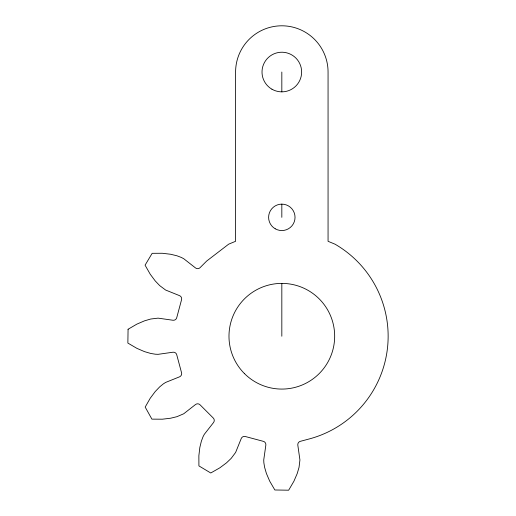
<?xml version="1.0" encoding="UTF-8"?>
<svg xmlns="http://www.w3.org/2000/svg" width="516" height="516" viewBox="0 0 516 516"><rect width="100%" height="100%" fill="white"/><g stroke="black" fill="none" stroke-linecap="round" stroke-linejoin="round"><path stroke-width="0.77" d="M281.826 72.034L281.826 91.848M281.826 204.136L281.826 217.346M281.826 283.394L281.826 336.232M128.071 329.26L127.865 343.069L136.869 348.339L144.525 351.635L150.743 353.454L155.31 354.208L158.089 354.331L172.912 352.228A3.457 3.457 0 0 1 176.833 355.143L181.445 372.352A3.457 3.457 0 0 1 179.51 376.841L165.617 382.433L163.275 383.93L159.696 386.865L155.219 391.554L150.24 398.229L145.183 407.072L151.904 419.134L162.34 419.198L170.615 418.218L176.917 416.689L183.715 413.774L195.5 404.544A3.457 3.457 0 0 1 200.356 405.112L212.953 417.708A3.457 3.457 0 0 1 213.521 422.559L204.284 434.349L203.007 436.813L201.375 441.148L199.84 447.443L198.866 455.718L198.912 465.903L210.76 472.991L219.829 467.825L226.511 462.839L231.194 458.363L235.625 452.442L241.224 438.555A3.457 3.457 0 0 1 245.706 436.62L262.915 441.225A3.457 3.457 0 0 1 265.837 445.153L263.734 459.975L263.857 462.749L264.611 467.315L266.43 473.54L269.726 481.189L274.854 489.987L288.663 490.2L293.933 481.189L297.222 473.54L299.048 467.315L299.925 459.975L297.822 445.153A3.457 3.457 0 0 1 300.738 441.225L309.342 438.923A106.309 106.309 0 0 0 334.981 244.165L328.06 241.301L328.06 72.034A46.234 46.234 0 0 0 281.826 25.8A46.234 46.234 0 0 0 235.593 72.034L235.593 241.301L228.672 244.165L206.652 261.064L200.356 267.359A3.457 3.457 0 0 1 195.5 267.927L183.715 258.697L181.245 257.413L176.917 255.781L170.615 254.253L162.34 253.272L152.162 253.317L145.073 265.172L150.24 274.241L155.219 280.917L159.696 285.606L165.617 290.037L179.51 295.629A3.457 3.457 0 0 1 181.445 300.119L176.833 317.321A3.457 3.457 0 0 1 172.912 320.243L158.089 318.14L150.743 319.017L144.525 320.836L136.869 324.132L128.071 329.26M244.461 373.597A52.838 52.838 0 0 0 332.865 349.913A52.838 52.838 0 0 0 268.152 285.193A52.838 52.838 0 0 0 244.461 373.597M275.221 228.788A13.21 13.21 0 0 0 295.036 217.346A13.21 13.21 0 0 0 275.221 205.903A13.21 13.21 0 0 0 275.221 228.788M271.919 89.197A19.814 19.814 0 0 0 301.641 72.034A19.814 19.814 0 0 0 271.919 54.877A19.814 19.814 0 0 0 271.919 89.197"/></g></svg>
